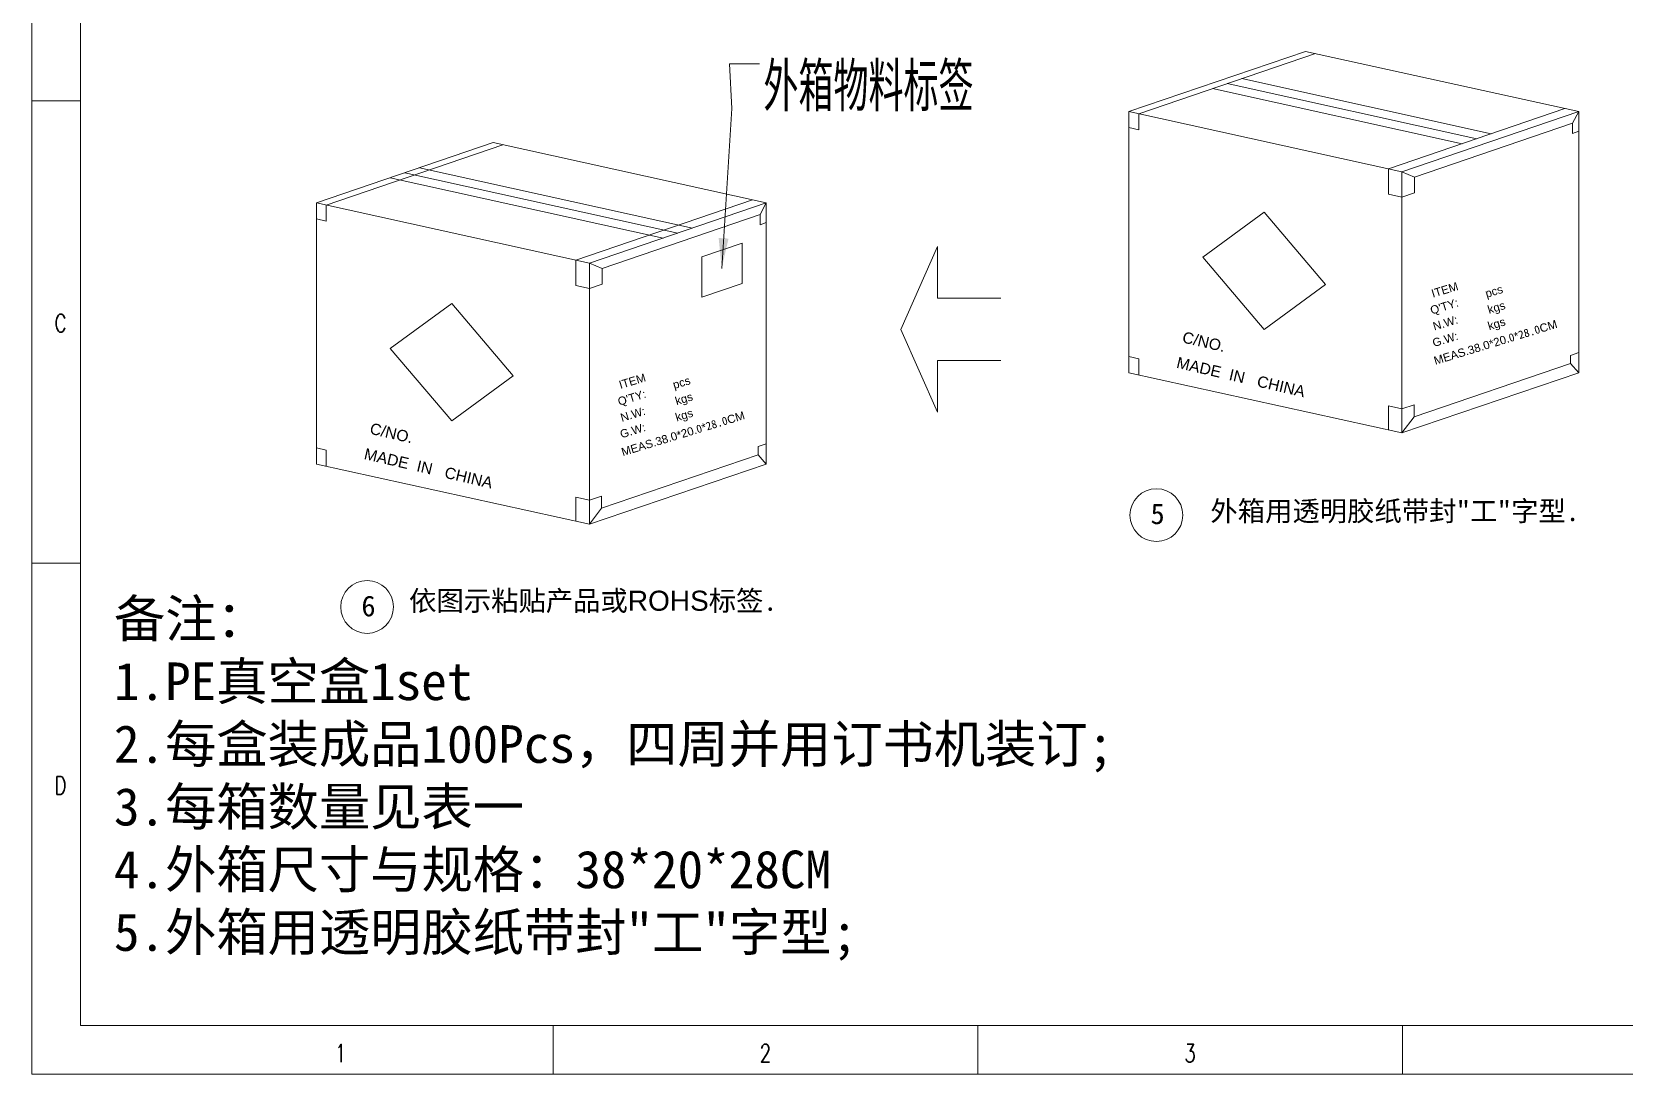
# Model space of a CAD drawing. Extents: x 2510 to 2661, y 709 to 762.
# Drawn here: x 2588.35 to 2630.71, y 709.37 to 737.08 of the extents above; entities that cross this region are included whole.
import ezdxf
from ezdxf.enums import TextEntityAlignment as Align

# ---------------------------------------------------------------- set-up
doc = ezdxf.new("R2010")
doc.units = 0
doc.header["$MEASUREMENT"] = 0
doc.layers.get('0').update_dxf_attribs({"linetype": 'CONTINUOUS', "lineweight": 20})
for name, color, linetype, lineweight in [('DIM', 3, 'CONTINUOUS', 9), ('HANBO', 7, 'CONTINUOUS', 9), ('Text', 4, 'CONTINUOUS', 15)]:
    doc.layers.add(name, color=color, linetype=linetype, lineweight=lineweight)
doc.styles.add('ROMANS', font='ROMANS.SHX', dxfattribs={"bigfont": 'gbcbig.shx'})
doc.styles.get("Standard").update_dxf_attribs({"font": 'simplex.shx', "bigfont": 'gbcbig.shx'})
doc.styles.add('細', font='')
doc.styles.get('細').set_extended_font_data('NSimSun')
doc.dimstyles.new('汉博电子', dxfattribs={"dimtxt": 0.5, "dimasz": 0.8, "dimexe": 0.12, "dimexo": 0.19, "dimgap": 0.15, "dimtad": 1, "dimzin": 1, "dimdsep": 46, "dimtxsty": 'ROMANS', "dimcen": 2.13, "dimclrd": 3, "dimclre": 3, "dimclrt": 2, "dimazin": 2, "dimtfac": 1, "dimtmove": 0, "dimatfit": 3, "dimfxl": 1, "dimlwd": 13, "dimlwe": 13, "dimarcsym": 0})

msp = doc.modelspace()

# ---------------------------------------------------------------- linework, layer by layer
at = {"linetype": 'ByBlock'}
for p, q in [((2617.537, 734.962), (2622.236, 736.564)), ((2617.796, 734.905), (2622.495, 736.507)), ((2622.236, 736.564), (2629.499, 734.962)), ((2620.535, 735.839), (2627.175, 734.374)), ((2619.756, 735.573), (2626.396, 734.108)), ((2620.146, 735.706), (2626.786, 734.241)), ((2617.537, 734.962), (2617.537, 728.02)), ((2617.537, 734.962), (2624.799, 733.36)), ((2624.436, 733.44), (2629.135, 735.042)), ((2624.799, 733.36), (2629.499, 734.962)), ((2629.335, 734.65), (2629.499, 734.962)), ((2629.499, 734.962), (2629.499, 728.02)), ((2617.537, 734.535), (2617.796, 734.478)), ((2617.796, 734.905), (2617.796, 734.478)), ((2625.133, 733.218), (2629.335, 734.65)), ((2629.335, 734.65), (2629.335, 734.383)), ((2595.924, 732.535), (2600.623, 734.137)), ((2596.184, 732.478), (2600.883, 734.08)), ((2600.623, 734.137), (2607.886, 732.535)), ((2629.335, 734.383), (2629.499, 734.438)), ((2598.274, 733.336), (2605.536, 731.734)), ((2598.663, 733.469), (2605.926, 731.867)), ((2624.436, 733.44), (2624.436, 732.765)), ((2624.799, 733.36), (2624.799, 726.418)), ((2625.133, 733.218), (2624.799, 733.36)), ((2597.884, 733.203), (2605.147, 731.601)), ((2624.799, 732.685), (2625.133, 732.799)), ((2625.133, 733.218), (2625.133, 732.799)), ((2595.924, 732.535), (2595.924, 725.593)), ((2595.924, 732.535), (2603.187, 730.933)), ((2596.184, 732.478), (2596.184, 732.05)), ((2602.823, 731.013), (2607.523, 732.615)), ((2603.187, 730.933), (2607.886, 732.535)), ((2607.723, 732.223), (2607.886, 732.535)), ((2607.886, 732.535), (2607.886, 725.593)), ((2624.436, 732.765), (2624.799, 732.685)), ((2595.924, 732.108), (2596.184, 732.05)), ((2603.521, 730.79), (2607.723, 732.223)), ((2607.723, 732.223), (2607.723, 731.955)), ((2607.723, 731.955), (2607.886, 732.011)), ((2621.134, 732.289), (2619.5, 731.088)), ((2622.768, 730.367), (2621.134, 732.289)), ((2606.177, 731.098), (2607.245, 731.462)), ((2607.245, 731.462), (2607.245, 730.394)), ((2602.823, 731.013), (2602.823, 730.338)), ((2603.521, 730.79), (2603.187, 730.933)), ((2603.187, 730.933), (2603.187, 723.991)), ((2603.521, 730.79), (2603.521, 730.371)), ((2606.177, 731.098), (2606.177, 730.03)), ((2621.134, 729.165), (2619.5, 731.088)), ((2602.823, 730.338), (2603.187, 730.258)), ((2603.187, 730.258), (2603.521, 730.371)), ((2606.177, 730.03), (2607.245, 730.394)), ((2622.768, 730.367), (2621.134, 729.165)), ((2599.521, 729.862), (2597.887, 728.66)), ((2601.155, 727.939), (2599.521, 729.862)), ((2599.521, 726.738), (2597.887, 728.66)), ((2617.537, 728.447), (2617.796, 728.39)), ((2617.796, 728.39), (2617.796, 727.963)), ((2625.12, 726.848), (2629.285, 728.268)), ((2629.285, 728.481), (2629.499, 728.554)), ((2629.285, 728.481), (2629.285, 728.268)), ((2629.285, 728.268), (2629.499, 728.02)), ((2601.155, 727.939), (2599.521, 726.738)), ((2617.537, 728.02), (2624.799, 726.418)), ((2624.799, 726.418), (2629.499, 728.02)), ((2624.436, 727.139), (2624.436, 726.498)), ((2624.436, 727.139), (2624.799, 727.059)), ((2624.799, 727.059), (2625.12, 727.168)), ((2625.12, 727.168), (2625.12, 726.848)), ((2625.12, 726.848), (2624.799, 726.418)), ((2595.924, 726.02), (2596.184, 725.963)), ((2607.672, 726.054), (2607.886, 726.127)), ((2607.672, 726.054), (2607.672, 725.84)), ((2596.184, 725.963), (2596.184, 725.536)), ((2603.507, 724.42), (2607.672, 725.84)), ((2607.672, 725.84), (2607.886, 725.593)), ((2595.924, 725.593), (2603.187, 723.991)), ((2603.187, 723.991), (2607.886, 725.593)), ((2602.823, 724.712), (2603.187, 724.632)), ((2602.823, 724.712), (2602.823, 724.071)), ((2603.187, 724.632), (2603.507, 724.741)), ((2603.507, 724.42), (2603.187, 723.991)), ((2603.507, 724.741), (2603.507, 724.42))]:
    msp.add_line(p, q, dxfattribs=at)
at = {"layer": 'DIM', "color": 240, "linetype": 'ByBlock'}
for p, q in [((2611.466, 729.173), (2612.442, 731.376)), ((2612.442, 731.376), (2612.442, 729.999)), ((2612.442, 729.999), (2614.128, 729.999)), ((2612.442, 726.971), (2611.466, 729.173)), ((2612.442, 728.348), (2614.128, 728.348)), ((2612.442, 728.348), (2612.442, 726.971))]:
    msp.add_line(p, q, dxfattribs=at)
at = {"layer": 'DIM', "linetype": 'ByBlock'}
for centre in [(2618.265, 724.234), (2597.268, 721.792)]:
    msp.add_circle(centre, 0.702, dxfattribs=at)
at = {"layer": 'HANBO'}
for p, q in [((2589.644, 735.245), (2588.351, 735.245)), ((2589.644, 722.955), (2588.351, 722.955)), ((2589.644, 721.608), (2589.644, 720.647)), ((2602.216, 710.666), (2602.216, 709.373)), ((2613.513, 710.666), (2613.513, 709.373)), ((2624.811, 710.666), (2624.811, 709.373))]:
    msp.add_line(p, q, dxfattribs=at)
at = {"layer": 'HANBO', "linetype": 'Continuous', "lineweight": 0}
for points in [[(2588.351, 761.117), (2661.271, 761.117), (2661.271, 709.373), (2588.351, 709.373)], [(2589.644, 759.823), (2659.977, 759.823), (2659.98, 710.666), (2589.644, 710.666)]]:
    msp.add_lwpolyline(points, close=True, dxfattribs=at)

# ---------------------------------------------------------------- texts
at = {"color": 2, "linetype": 'ByBlock', "attachment_point": 1, "style": '細'}
for s, insert, char_height, width, rotation in [("{\\fArial|b0|i0|c0|p32;Q'TY:         pcs}", (2625.526, 729.775), 0.21779, 2.58347, 16.9259), ('{\\fArial|b0|i0|c0|p32;ITEM}', (2625.557, 730.222), 0.21779, 2.58347, 16.9259), ('{\\fArial|b0|i0|c0|p32;N.W:          kgs}', (2625.597, 729.349), 0.21779, 2.58347, 16.9259), ('{\\fArial|b0|i0|c0|p32;G.W:          kgs}', (2625.585, 728.91), 0.21779, 2.58347, 16.9259), ('{\\fArial|b0|i0|c0|p32;MEAS.38.0*20.\\fNSimSun|b0|i0|c134|p32;0\\fArial|b0|i0|c0|p32;*\\fNSimSun|b0|i0|c134|p32;28.0\\fArial|b0|i0|c0|p32;CM}', (2625.622, 728.436), 0.217793, 2.58347, 16.9259), ('{\\fArial|b0|i0|c0|p32;C/NO.}', (2619.001, 729.12), 0.29806, 4.67263, 346.9388), ('{\\fArial|b0|i0|c0|p32;MADE  IN   CHINA}', (2618.847, 728.446), 0.29806, 4.67263, 346.9388), ("{\\fArial|b0|i0|c0|p32;Q'TY:         pcs}", (2603.913, 727.348), 0.21779, 2.58347, 16.9259), ('{\\fArial|b0|i0|c0|p32;ITEM}', (2603.945, 727.795), 0.21779, 2.58347, 16.9259), ('{\\fArial|b0|i0|c0|p32;N.W:          kgs}', (2603.984, 726.921), 0.21779, 2.58347, 16.9259), ('{\\fArial|b0|i0|c0|p32;G.W:          kgs}', (2603.973, 726.483), 0.21779, 2.58347, 16.9259), ('{\\fArial|b0|i0|c0|p32;MEAS.38.0*20.\\fNSimSun|b0|i0|c134|p32;0\\fArial|b0|i0|c0|p32;*\\fNSimSun|b0|i0|c134|p32;28.0\\fArial|b0|i0|c0|p32;CM}', (2604.009, 726.009), 0.217793, 2.58347, 16.9259), ('{\\fArial|b0|i0|c0|p32;C/NO.}', (2597.388, 726.693), 0.29806, 4.67263, 346.9388), ('{\\fArial|b0|i0|c0|p32;MADE  IN   CHINA}', (2597.235, 726.019), 0.29806, 4.67263, 346.9388)]:
    msp.add_mtext(s, dxfattribs=dict(at, insert=insert, char_height=char_height, width=width, rotation=rotation))
at = {"layer": 'DIM', "linetype": 'ByBlock', "attachment_point": 1}
for s, insert, char_height, width in [('外箱物料标签', (2607.812, 736.264), 1.2943, 31.56853), ('{\\fSimSun|b0|i0|c134|p54;外箱用透明胶纸带封"工"字型.}', (2619.702, 724.61), 0.5333, 13.00784), ('{\\fSimSun|b0|i0|c134|p54;依图示粘贴产品或\\fArial|b0|i0|c0|p32;ROHS\\fSimSun|b0|i0|c134|p54;标签.}', (2598.386, 722.225), 0.5333, 13.00784)]:
    msp.add_mtext(s, dxfattribs=dict(at, insert=insert, char_height=char_height, width=width))
at = {"layer": 'DIM', "linetype": 'ByBlock', "char_height": 0.55085, "width": 0.06914, "attachment_point": 1, "style": '細'}
for s, insert in [('{\\fSimSun|b0|i0|c134|p54;5}', (2618.111, 724.546)), ('{\\fSimSun|b0|i0|c134|p54;6}', (2597.119, 722.094))]:
    msp.add_mtext(s, dxfattribs=dict(at, insert=insert))
at = {"layer": 'HANBO', "style": 'ROMANS', "width": 0.75}
for s, p in [('C', (2589.113, 729.1)), ('D', (2589.113, 716.811)), ('1', (2596.567, 709.691)), ('2', (2607.865, 709.691)), ('3', (2619.162, 709.691))]:
    msp.add_text(s, height=0.475, dxfattribs=at).set_placement(p, align=Align.CENTER)
at = {"layer": 'Text', "linetype": 'ByBlock', "ltscale": 0.932966, "insert": (2590.535, 721.984), "char_height": 1, "width": 28.26004, "attachment_point": 1}
msp.add_mtext('{\\fSimSun|b0|i0|c134|p2;备注：  \\P1.PE真空盒1set\\P2.每盒装成品100Pcs，四周并用订书机装订;\\P3.每箱数量见表一\\P4.外箱尺寸与规格：38*20*28CM\\P\\fSimSun|b0|i0|c0|p2;5.\\fSimSun|b0|i0|c134|p2;外箱用透明胶纸带封\\fSimSun|b0|i0|c0|p2;"\\fSimSun|b0|i0|c134|p2;工\\fSimSun|b0|i0|c0|p2;"\\fSimSun|b0|i0|c134|p2;字型\\fSimSun|b0|i0|c0|p2;;}', dxfattribs=at)

# ---------------------------------------------------------------- leaders
at = {"layer": 'DIM', "linetype": 'ByBlock', "annotation_type": 0, "has_hookline": 1, "hookline_direction": 0, "text_width": 5.496}
msp.add_leader([(2606.702, 730.795), (2606.971, 735.043), (2606.912, 736.236), (2607.712, 736.236)], dimstyle='汉博电子', override={"dimgap": 0.1, "dimtad": 0}, dxfattribs=at)

doc.saveas('drawing.dxf')
